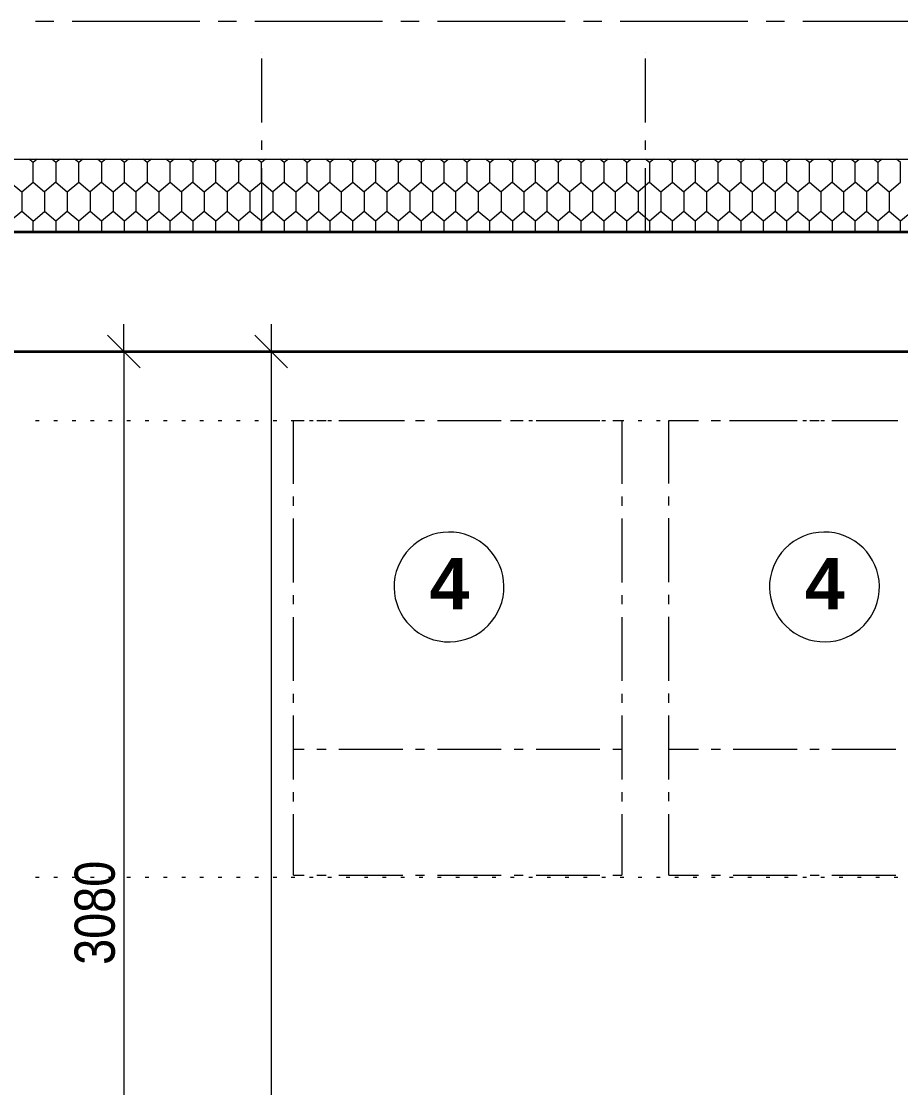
# Model space of a CAD drawing. Header units: millimetres. Extents: x 214.1 to 310.4, y 372.3 to 401.
# Drawn here: x 255.488 to 257.384, y 397.812 to 400.112 of the extents above; entities that cross this region are included whole.
import ezdxf

# ---------------------------------------------------------------- set-up
doc = ezdxf.new("R2010")
doc.units = ezdxf.units.MM
for name, color, linetype in [('PDF1_Dvere_okna_oznaceni', 7, 'Continuous'), ('PDF1_Konstrukce_nad', 7, 'Continuous'), ('PDF1_Krokve', 7, 'Continuous'), ('PDF1_KTZ_zatepleni', 7, 'Continuous'), ('PDF1_Kóty 1$100', 7, 'Continuous'), ('PDF1_Obecne06_TLUSTA', 7, 'Continuous'), ('PDF1_OKNA', 7, 'Continuous'), ('PDF1_STŘECHA', 7, 'Continuous'), ('PDF1_Šrafy', 7, 'Continuous')]:
    doc.layers.add(name, color=color, linetype=linetype)
doc.styles.add('PDF Arial', font='')
doc.styles.add('PDF Arial Bold', font='')
doc.styles.get('PDF Arial').set_extended_font_data('Arial')
doc.styles.get('PDF Arial Bold').set_extended_font_data('Arial', bold=True)

msp = doc.modelspace()

# ---------------------------------------------------------------- linework, layer by layer
at = {"layer": 'PDF1_Dvere_okna_oznaceni', "lineweight": 13}
for points in [[(256.5237, 398.859, 0.414211), (256.4432, 399.0059, 0.414214), (256.2963, 398.9255, 0.414212), (256.3768, 398.7785, 0.414211)], [(257.3329, 398.859, 0.414212), (257.2524, 399.0059, 0.414215), (257.1055, 398.9255, 0.414211), (257.186, 398.7785, 0.414218)]]:
    msp.add_lwpolyline(points, format="xyb", close=True, dxfattribs=at)
at = {"layer": 'PDF1_Konstrukce_nad', "lineweight": 13}
for points in [[(255.5188, 399.2512), (255.5267, 399.2512)], [(255.5582, 399.2512), (255.566, 399.2512)], [(255.5975, 399.2512), (255.6054, 399.2512)], [(255.6369, 399.2512), (255.6448, 399.2512)], [(255.6763, 399.2512), (255.6842, 399.2512)], [(255.7157, 399.2512), (255.7235, 399.2512)], [(255.755, 399.2512), (255.7629, 399.2512)], [(255.7944, 399.2512), (255.8023, 399.2512)], [(255.8338, 399.2512), (255.8416, 399.2512)], [(255.8731, 399.2512), (255.881, 399.2512)], [(255.9125, 399.2512), (255.9204, 399.2512)], [(255.9519, 399.2512), (255.9597, 399.2512)], [(255.9912, 399.2512), (255.9991, 399.2512)], [(256.0306, 399.2512), (256.0385, 399.2512)], [(256.07, 399.2512), (256.0779, 399.2512)], [(256.1094, 399.2512), (256.1172, 399.2512)], [(256.1487, 399.2512), (256.1566, 399.2512)], [(256.1881, 399.2512), (256.196, 399.2512)], [(256.2275, 399.2512), (256.2353, 399.2512)], [(256.2668, 399.2512), (256.2747, 399.2512)], [(256.3062, 399.2512), (256.3141, 399.2512)], [(256.3456, 399.2512), (256.3534, 399.2512)], [(256.3849, 399.2512), (256.3928, 399.2512)], [(256.4243, 399.2512), (256.4322, 399.2512)], [(256.4637, 399.2512), (256.4716, 399.2512)], [(256.5031, 399.2512), (256.5109, 399.2512)], [(256.5424, 399.2512), (256.5503, 399.2512)], [(256.5818, 399.2512), (256.5897, 399.2512)], [(256.6212, 399.2512), (256.629, 399.2512)], [(256.6605, 399.2512), (256.6684, 399.2512)], [(256.6999, 399.2512), (256.7078, 399.2512)], [(256.7393, 399.2512), (256.7471, 399.2512)], [(256.7786, 399.2512), (256.7865, 399.2512)], [(256.818, 399.2512), (256.8259, 399.2512)], [(256.8574, 399.2512), (256.8653, 399.2512)], [(256.8968, 399.2512), (256.9046, 399.2512)], [(256.9361, 399.2512), (256.944, 399.2512)], [(256.9755, 399.2512), (256.9834, 399.2512)], [(257.0149, 399.2512), (257.0227, 399.2512)], [(257.0542, 399.2512), (257.0621, 399.2512)], [(257.0936, 399.2512), (257.1015, 399.2512)], [(257.133, 399.2512), (257.1408, 399.2512)], [(257.1723, 399.2512), (257.1802, 399.2512)], [(257.2117, 399.2512), (257.2196, 399.2512)], [(257.2511, 399.2512), (257.259, 399.2512)], [(257.2905, 399.2512), (257.2983, 399.2512)], [(257.3298, 399.2512), (257.3377, 399.2512)], [(257.3692, 399.2512), (257.3771, 399.2512)], [(255.5188, 398.2662), (255.5267, 398.2662)], [(255.5582, 398.2662), (255.566, 398.2662)], [(255.5975, 398.2662), (255.6054, 398.2662)], [(255.6369, 398.2662), (255.6448, 398.2662)], [(255.6763, 398.2662), (255.6842, 398.2662)], [(255.7157, 398.2662), (255.7235, 398.2662)], [(255.755, 398.2662), (255.7629, 398.2662)], [(255.7944, 398.2662), (255.8023, 398.2662)], [(255.8338, 398.2662), (255.8416, 398.2662)], [(255.8731, 398.2662), (255.881, 398.2662)], [(255.9125, 398.2662), (255.9204, 398.2662)], [(255.9519, 398.2662), (255.9597, 398.2662)], [(255.9912, 398.2662), (255.9991, 398.2662)], [(256.0306, 398.2662), (256.0385, 398.2662)], [(256.07, 398.2662), (256.0779, 398.2662)], [(256.1094, 398.2662), (256.1172, 398.2662)], [(256.1487, 398.2662), (256.1566, 398.2662)], [(256.1881, 398.2662), (256.196, 398.2662)], [(256.2275, 398.2662), (256.2353, 398.2662)], [(256.2668, 398.2662), (256.2747, 398.2662)], [(256.3062, 398.2662), (256.3141, 398.2662)], [(256.3456, 398.2662), (256.3534, 398.2662)], [(256.3849, 398.2662), (256.3928, 398.2662)], [(256.4243, 398.2662), (256.4322, 398.2662)], [(256.4637, 398.2662), (256.4716, 398.2662)], [(256.5031, 398.2662), (256.5109, 398.2662)], [(256.5424, 398.2662), (256.5503, 398.2662)], [(256.5818, 398.2662), (256.5897, 398.2662)], [(256.6212, 398.2662), (256.629, 398.2662)], [(256.6605, 398.2662), (256.6684, 398.2662)], [(256.6999, 398.2662), (256.7078, 398.2662)], [(256.7393, 398.2662), (256.7471, 398.2662)], [(256.7786, 398.2662), (256.7865, 398.2662)], [(256.818, 398.2662), (256.8259, 398.2662)], [(256.8574, 398.2662), (256.8653, 398.2662)], [(256.8968, 398.2662), (256.9046, 398.2662)], [(256.9361, 398.2662), (256.944, 398.2662)], [(256.9755, 398.2662), (256.9834, 398.2662)], [(257.0149, 398.2662), (257.0227, 398.2662)], [(257.0542, 398.2662), (257.0621, 398.2662)], [(257.0936, 398.2662), (257.1015, 398.2662)], [(257.133, 398.2662), (257.1408, 398.2662)], [(257.1723, 398.2662), (257.1802, 398.2662)], [(257.2117, 398.2662), (257.2196, 398.2662)], [(257.2511, 398.2662), (257.259, 398.2662)], [(257.2905, 398.2662), (257.2983, 398.2662)], [(257.3298, 398.2662), (257.3377, 398.2662)], [(257.3692, 398.2662), (257.3771, 398.2662)]]:
    msp.add_lwpolyline(points, dxfattribs=at)
at = {"layer": 'PDF1_Krokve', "lineweight": 13}
for points in [[(256.0067, 400.0456), (256.0067, 400.0456)], [(256.8335, 400.0456), (256.8335, 400.0456)], [(256.0067, 399.8941), (256.0067, 400.0319)], [(256.8335, 399.8941), (256.8335, 400.0318)], [(256.0067, 399.835), (256.0067, 399.8547)], [(256.8335, 399.835), (256.8335, 399.8547)], [(256.0067, 399.6578), (256.0067, 399.7956)], [(256.8335, 399.6578), (256.8335, 399.7956)], [(256.0067, 399.6574), (256.0067, 399.6574)], [(256.8335, 399.6574), (256.8335, 399.6574)]]:
    msp.add_lwpolyline(points, dxfattribs=at)
at = {"layer": 'PDF1_KTZ_zatepleni', "lineweight": 13}
msp.add_lwpolyline([(249.867, 399.8149), (259.0605, 399.8149), (259.0605, 393.1123), (249.8754, 393.1123), (249.8754, 395.7356)], dxfattribs=at)
at = {"layer": 'PDF1_Kóty 1$100', "lineweight": 13}
for points in [[(255.7089, 399.4001), (255.7089, 399.4591)], [(256.0265, 399.4591), (256.0265, 399.4001), (256.0265, 393.5297), (256.0265, 393.4707)], [(255.7443, 399.3646), (255.6735, 399.4355)], [(256.0619, 399.3646), (255.9911, 399.4355)], [(255.7679, 399.4001), (255.7089, 399.4001), (255.6498, 399.4001)], [(255.7089, 399.4001), (255.7089, 396.9741), (255.7089, 396.2581), (255.7089, 395.9193), (255.7089, 393.5297), (255.7089, 393.4707)], [(256.0856, 399.4001), (256.0265, 399.4001), (255.9674, 399.4001)]]:
    msp.add_lwpolyline(points, dxfattribs=at)
at = {"layer": 'PDF1_Obecne06_TLUSTA', "lineweight": 35}
msp.add_lwpolyline([(254.8533, 399.4001), (258.5229, 399.4001), (258.5229, 399.2785), (258.6197, 399.2785), (258.6197, 396.9447), (258.9029, 396.9447), (258.9029, 399.6574), (250.0244, 399.6574), (250.0244, 397.5854), (250.2607, 397.5854), (250.2607, 399.2871), (250.3541, 399.2871), (250.3541, 399.4105), (252.9729, 399.4105), (252.9729, 397.2891), (253.091, 397.2891), (253.091, 399.3913), (254.7352, 399.3913), (254.7352, 397.2891), (254.8533, 397.2891), (254.8533, 399.4001)], close=True, dxfattribs=at)
at = {"layer": 'PDF1_OKNA', "lineweight": 13}
for points in [[(256.0745, 399.2512), (256.0745, 399.2512), (256.0975, 399.2512)], [(256.0745, 399.1147), (256.0745, 399.2512), (256.0745, 399.2512)], [(256.1251, 399.2512), (256.1448, 399.2512)], [(256.1723, 399.2512), (256.3101, 399.2512)], [(256.3377, 399.2512), (256.3574, 399.2512)], [(256.3849, 399.2512), (256.5227, 399.2512)], [(256.5503, 399.2512), (256.57, 399.2512)], [(256.5975, 399.2512), (256.7353, 399.2512)], [(256.7629, 399.2512), (256.7826, 399.2512)], [(256.7831, 399.2512), (256.7831, 399.2512)], [(256.7831, 399.1147), (256.7831, 399.2512), (256.7831, 399.2512)], [(256.8836, 399.2512), (256.8836, 399.2512), (256.9477, 399.2512)], [(256.8836, 399.115), (256.8836, 399.2512), (256.8836, 399.2512)], [(256.9752, 399.2512), (256.9949, 399.2512)], [(257.0225, 399.2512), (257.1603, 399.2513)], [(257.1878, 399.2513), (257.2075, 399.2513)], [(257.2351, 399.2513), (257.3729, 399.2513)], [(256.0745, 399.0674), (256.0745, 399.0871)], [(256.7831, 399.0674), (256.7831, 399.0871)], [(256.8836, 399.0678), (256.8836, 399.0875)], [(256.0745, 398.9021), (256.0745, 399.0399)], [(256.7831, 398.9021), (256.7831, 399.0399)], [(256.8837, 398.9024), (256.8836, 399.0402)], [(256.0745, 398.8548), (256.0745, 398.8745)], [(256.7831, 398.8548), (256.7831, 398.8745)], [(256.8837, 398.8552), (256.8837, 398.8749)], [(256.0745, 398.6895), (256.0745, 398.8273)], [(256.7831, 398.6895), (256.7831, 398.8273)], [(256.8837, 398.6898), (256.8837, 398.8276)], [(256.0745, 398.6422), (256.0745, 398.6619)], [(256.7831, 398.6422), (256.7831, 398.6619)], [(256.8837, 398.6426), (256.8837, 398.6623)], [(256.0745, 398.4769), (256.0745, 398.6147)], [(256.7831, 398.4769), (256.7831, 398.6147)], [(256.8837, 398.4772), (256.8837, 398.615)], [(256.0745, 398.5426), (256.0745, 398.5426), (256.0975, 398.5426)], [(256.1251, 398.5426), (256.1448, 398.5426)], [(256.1723, 398.5426), (256.3101, 398.5426)], [(256.3377, 398.5426), (256.3574, 398.5426)], [(256.3849, 398.5426), (256.5227, 398.5426)], [(256.5503, 398.5426), (256.57, 398.5426)], [(256.5975, 398.5426), (256.7353, 398.5426)], [(256.7629, 398.5426), (256.7826, 398.5426)], [(256.7831, 398.5426), (256.7831, 398.5426)], [(256.8837, 398.5426), (256.8837, 398.5426), (256.9477, 398.5426)], [(256.9752, 398.5426), (256.9949, 398.5426)], [(257.0225, 398.5426), (257.1603, 398.5426)], [(257.1878, 398.5426), (257.2075, 398.5426)], [(257.2351, 398.5426), (257.3729, 398.5426)], [(256.0745, 398.4296), (256.0745, 398.4493)], [(256.7831, 398.4296), (256.7831, 398.4493)], [(256.8837, 398.43), (256.8837, 398.4497)], [(256.0745, 398.2705), (256.0745, 398.2705), (256.0745, 398.4021)], [(256.7831, 398.2705), (256.7831, 398.2705), (256.7831, 398.2705), (256.7831, 398.4021)], [(256.8837, 398.2705), (256.8837, 398.2705), (256.8837, 398.4024)], [(256.0745, 398.2705), (256.0975, 398.2705)], [(256.0745, 398.2705), (256.0745, 398.2705)], [(256.1251, 398.2705), (256.1448, 398.2705)], [(256.1723, 398.2705), (256.3101, 398.2705)], [(256.3377, 398.2705), (256.3574, 398.2705)], [(256.3849, 398.2705), (256.5227, 398.2705)], [(256.5503, 398.2705), (256.57, 398.2705)], [(256.5975, 398.2705), (256.7353, 398.2705)], [(256.7629, 398.2705), (256.7826, 398.2705)], [(256.8836, 398.2705), (256.8836, 398.2705), (256.9479, 398.2705)], [(256.9755, 398.2705), (256.9952, 398.2705)], [(257.0227, 398.2705), (257.1605, 398.2705)], [(257.1881, 398.2705), (257.2078, 398.2705)], [(257.2353, 398.2705), (257.3731, 398.2705)]]:
    msp.add_lwpolyline(points, dxfattribs=at)
at = {"layer": 'PDF1_STŘECHA', "lineweight": 13}
for points in [[(255.5188, 400.112), (255.5582, 400.112)], [(255.5975, 400.112), (255.8731, 400.112)], [(255.9125, 400.112), (255.9519, 400.112)], [(255.9912, 400.112), (256.2668, 400.112)], [(256.3062, 400.112), (256.3456, 400.112)], [(256.3849, 400.112), (256.6605, 400.112)], [(256.6999, 400.112), (256.7393, 400.112)], [(256.7786, 400.112), (257.0542, 400.112)], [(257.0936, 400.112), (257.133, 400.112)], [(257.1723, 400.112), (257.4479, 400.112)]]:
    msp.add_lwpolyline(points, dxfattribs=at)
at = {"layer": 'PDF1_Šrafy', "lineweight": 13}
for points in [[(255.5225, 399.8149), (255.5134, 399.8072), (255.5044, 399.8149)], [(255.5626, 399.8072), (255.5536, 399.8149)], [(255.5717, 399.8149), (255.5626, 399.8072)], [(255.6209, 399.8149), (255.6119, 399.8072), (255.6028, 399.8149)], [(255.6611, 399.8072), (255.652, 399.8149)], [(255.6701, 399.8149), (255.6611, 399.8072)], [(255.7193, 399.8149), (255.7103, 399.8072), (255.7012, 399.8149)], [(255.7595, 399.8072), (255.7504, 399.8149)], [(255.7686, 399.8149), (255.7595, 399.8072)], [(255.8178, 399.8149), (255.8087, 399.8072), (255.7996, 399.8149)], [(255.8579, 399.8072), (255.8488, 399.8149)], [(255.867, 399.8149), (255.8579, 399.8072)], [(255.9162, 399.8149), (255.9071, 399.8072), (255.8981, 399.8149)], [(255.9563, 399.8072), (255.9473, 399.8149)], [(255.9654, 399.8149), (255.9563, 399.8072)], [(256.0146, 399.8149), (256.0056, 399.8072), (255.9965, 399.8149)], [(256.0548, 399.8072), (256.0457, 399.8149)], [(256.0638, 399.8149), (256.0548, 399.8072)], [(256.104, 399.8072), (256.0949, 399.8149)], [(256.104, 399.8072), (256.113, 399.8149)], [(256.1532, 399.8072), (256.1441, 399.8149)], [(256.1623, 399.8149), (256.1532, 399.8072)], [(256.2115, 399.8149), (256.2024, 399.8072), (256.1933, 399.8149)], [(256.2516, 399.8072), (256.2425, 399.8149)], [(256.2607, 399.8149), (256.2516, 399.8072)], [(256.2516, 399.8072), (256.2516, 399.7651), (256.2762, 399.7442), (256.3008, 399.7651), (256.3008, 399.8072), (256.3099, 399.8149)], [(256.3008, 399.8072), (256.2918, 399.8149)], [(256.35, 399.8072), (256.341, 399.8149)], [(256.3591, 399.8149), (256.35, 399.8072)], [(256.35, 399.8072), (256.35, 399.7651), (256.3746, 399.7442), (256.3993, 399.7651), (256.3993, 399.8072), (256.4083, 399.8149)], [(256.3993, 399.8072), (256.3902, 399.8149)], [(256.4485, 399.8072), (256.4394, 399.8149)], [(256.4575, 399.8149), (256.4485, 399.8072)], [(256.4485, 399.8072), (256.4485, 399.7651), (256.4731, 399.7442), (256.4977, 399.7651), (256.4977, 399.8072), (256.5068, 399.8149)], [(256.4977, 399.8072), (256.4886, 399.8149)], [(256.5469, 399.8072), (256.5378, 399.8149)], [(256.556, 399.8149), (256.5469, 399.8072)], [(256.6453, 399.7651), (256.6207, 399.7442), (256.5961, 399.7651), (256.5961, 399.8072), (256.587, 399.8149)], [(256.5961, 399.8072), (256.6052, 399.8149)], [(256.6453, 399.8072), (256.6362, 399.8149)], [(256.6544, 399.8149), (256.6453, 399.8072), (256.6453, 399.7651), (256.6699, 399.7442), (256.6945, 399.7651), (256.6945, 399.8072), (256.6855, 399.8149)], [(256.6945, 399.8072), (256.7036, 399.8149)], [(256.7528, 399.8149), (256.7437, 399.8072), (256.7347, 399.8149)], [(256.7437, 399.8072), (256.7437, 399.7651), (256.7683, 399.7442), (256.793, 399.7651), (256.793, 399.8072), (256.7839, 399.8149)], [(256.793, 399.8072), (256.802, 399.8149)], [(256.8512, 399.8149), (256.8422, 399.8072), (256.8331, 399.8149)], [(256.8914, 399.8072), (256.8823, 399.8149)], [(256.8914, 399.8072), (256.9005, 399.8149)], [(256.9497, 399.8149), (256.9406, 399.8072), (256.9315, 399.8149)], [(256.9898, 399.8072), (256.9807, 399.8149)], [(256.9898, 399.8072), (256.9989, 399.8149)], [(257.0481, 399.8149), (257.039, 399.8072), (257.0299, 399.8149)], [(257.0882, 399.8072), (257.0792, 399.8149)], [(257.0882, 399.8072), (257.0973, 399.8149)], [(257.1465, 399.8149), (257.1374, 399.8072), (257.1284, 399.8149)], [(257.1867, 399.8072), (257.1776, 399.8149)], [(257.1867, 399.8072), (257.1957, 399.8149)], [(257.2449, 399.8149), (257.2359, 399.8072), (257.2268, 399.8149)], [(257.2851, 399.8072), (257.276, 399.8149)], [(257.2851, 399.8072), (257.2942, 399.8149)], [(257.3434, 399.8149), (257.3343, 399.8072), (257.3252, 399.8149)], [(257.3835, 399.8072), (257.3744, 399.8149)], [(255.4642, 399.8072), (255.4642, 399.7651), (255.4888, 399.7442), (255.5134, 399.7651), (255.5134, 399.8072)], [(255.5626, 399.8072), (255.5626, 399.7651), (255.5872, 399.7442), (255.6119, 399.7651), (255.6119, 399.8072)], [(255.6611, 399.8072), (255.6611, 399.7651), (255.6857, 399.7442), (255.7103, 399.7651), (255.7103, 399.8072)], [(255.7595, 399.8072), (255.7595, 399.7651), (255.7841, 399.7442), (255.8087, 399.7651), (255.8087, 399.8072)], [(255.8579, 399.8072), (255.8579, 399.7651), (255.8825, 399.7442), (255.9071, 399.7651), (255.9071, 399.8072)], [(255.9563, 399.8072), (255.9563, 399.7651), (255.9809, 399.7442), (256.0056, 399.7651), (256.0056, 399.8072)], [(256.0548, 399.8072), (256.0548, 399.7651), (256.0794, 399.7442), (256.104, 399.7651), (256.104, 399.8072)], [(256.1532, 399.8072), (256.1532, 399.7651), (256.1778, 399.7442), (256.2024, 399.7651), (256.2024, 399.8072)], [(256.5469, 399.8072), (256.5469, 399.7651), (256.5715, 399.7442), (256.5961, 399.7651)], [(256.8422, 399.8072), (256.8422, 399.7651), (256.8668, 399.7442), (256.8914, 399.7651), (256.8914, 399.8072)], [(256.9406, 399.8072), (256.9406, 399.7651), (256.9652, 399.7442), (256.9898, 399.7651), (256.9898, 399.8072)], [(257.039, 399.8072), (257.039, 399.7651), (257.0636, 399.7442), (257.0882, 399.7651), (257.0882, 399.8072)], [(257.1374, 399.8072), (257.1374, 399.7651), (257.162, 399.7442), (257.1867, 399.7651), (257.1867, 399.8072)], [(257.2359, 399.8072), (257.2359, 399.7651), (257.2605, 399.7442), (257.2851, 399.7651), (257.2851, 399.8072)], [(257.3343, 399.8072), (257.3343, 399.7651), (257.3589, 399.7442), (257.3835, 399.7651), (257.3835, 399.8072)], [(255.4888, 399.7442), (255.4888, 399.7232)], [(255.5134, 399.7651), (255.538, 399.7442), (255.538, 399.7232), (255.538, 399.7021)], [(255.5626, 399.7651), (255.538, 399.7442)], [(255.5872, 399.7442), (255.5872, 399.7232), (255.5872, 399.7021)], [(255.6119, 399.7651), (255.6365, 399.7442), (255.6365, 399.7232), (255.6365, 399.7021)], [(255.6611, 399.7651), (255.6365, 399.7442)], [(255.6857, 399.7442), (255.6857, 399.7232)], [(255.7103, 399.7651), (255.7349, 399.7442), (255.7349, 399.7232), (255.7349, 399.7021)], [(255.7595, 399.7651), (255.7349, 399.7442)], [(255.7841, 399.7442), (255.7841, 399.7232)], [(255.8087, 399.7651), (255.8333, 399.7442), (255.8333, 399.7232), (255.8333, 399.7021)], [(255.8579, 399.7651), (255.8333, 399.7442)], [(255.8825, 399.7442), (255.8825, 399.7232)], [(255.9071, 399.7651), (255.9317, 399.7442), (255.9317, 399.7232), (255.9317, 399.7021)], [(255.9563, 399.7651), (255.9317, 399.7442)], [(255.9809, 399.7442), (255.9809, 399.7232)], [(256.0056, 399.7651), (256.0302, 399.7442), (256.0302, 399.7232), (256.0302, 399.7021)], [(256.0548, 399.7651), (256.0302, 399.7442)], [(256.0794, 399.7442), (256.0794, 399.7232)], [(256.104, 399.7651), (256.1286, 399.7442), (256.1286, 399.7232), (256.1286, 399.7021)], [(256.1532, 399.7651), (256.1286, 399.7442)], [(256.1778, 399.7442), (256.1778, 399.7232)], [(256.2024, 399.7651), (256.227, 399.7442)], [(256.2516, 399.7651), (256.227, 399.7442)], [(256.227, 399.7442), (256.227, 399.7232), (256.227, 399.7021)], [(256.2762, 399.7442), (256.2762, 399.7232)], [(256.3008, 399.7651), (256.3254, 399.7442), (256.3254, 399.7232), (256.3254, 399.7021)], [(256.35, 399.7651), (256.3254, 399.7442)], [(256.3746, 399.7442), (256.3746, 399.7232)], [(256.3993, 399.7651), (256.4239, 399.7442)], [(256.4485, 399.7651), (256.4239, 399.7442)], [(256.4239, 399.7442), (256.4239, 399.7232), (256.4239, 399.7021)], [(256.4731, 399.7442), (256.4731, 399.7232)], [(256.4977, 399.7651), (256.5223, 399.7442), (256.5223, 399.7232), (256.5223, 399.7021)], [(256.5469, 399.7651), (256.5223, 399.7442)], [(256.5715, 399.7442), (256.5715, 399.7232)], [(256.6207, 399.7442), (256.6207, 399.7232)], [(256.6699, 399.7442), (256.6699, 399.7232)], [(256.6945, 399.7651), (256.7191, 399.7442), (256.7191, 399.7232), (256.7191, 399.7021)], [(256.7437, 399.7651), (256.7191, 399.7442)], [(256.7683, 399.7442), (256.7683, 399.7232)], [(256.793, 399.7651), (256.8176, 399.7442), (256.8176, 399.7232), (256.8176, 399.7021)], [(256.8422, 399.7651), (256.8176, 399.7442)], [(256.8668, 399.7442), (256.8668, 399.7232)], [(256.8914, 399.7651), (256.916, 399.7442), (256.916, 399.7232), (256.916, 399.7021)], [(256.9406, 399.7651), (256.916, 399.7442)], [(256.9652, 399.7442), (256.9652, 399.7232)], [(256.9898, 399.7651), (257.0144, 399.7442), (257.0144, 399.7232), (257.0144, 399.7021)], [(257.039, 399.7651), (257.0144, 399.7442)], [(257.0636, 399.7442), (257.0636, 399.7232)], [(257.0882, 399.7651), (257.1128, 399.7442), (257.1128, 399.7232), (257.1128, 399.7021)], [(257.1374, 399.7651), (257.1128, 399.7442)], [(257.162, 399.7442), (257.162, 399.7232)], [(257.1867, 399.7651), (257.2113, 399.7442), (257.2113, 399.7232), (257.2113, 399.7021)], [(257.2359, 399.7651), (257.2113, 399.7442)], [(257.2605, 399.7442), (257.2605, 399.7232)], [(257.3343, 399.7651), (257.3097, 399.7442), (257.2851, 399.7651)], [(257.3097, 399.7442), (257.3097, 399.7232), (257.3097, 399.7021)], [(257.3589, 399.7442), (257.3589, 399.7232)], [(255.4888, 399.7232), (255.4888, 399.7021)], [(255.6857, 399.7232), (255.6857, 399.7021)], [(255.7841, 399.7232), (255.7841, 399.7021)], [(255.8825, 399.7232), (255.8825, 399.7021)], [(255.9809, 399.7232), (255.9809, 399.7021)], [(256.0794, 399.7232), (256.0794, 399.7021)], [(256.1778, 399.7232), (256.1778, 399.7021)], [(256.2762, 399.7232), (256.2762, 399.7021)], [(256.3746, 399.7232), (256.3746, 399.7021)], [(256.4731, 399.7232), (256.4731, 399.7021)], [(256.5715, 399.7232), (256.5715, 399.7021)], [(256.6207, 399.7232), (256.6207, 399.7021)], [(256.6699, 399.7232), (256.6699, 399.7021)], [(256.7683, 399.7232), (256.7683, 399.7021)], [(256.8668, 399.7232), (256.8668, 399.7021)], [(256.9652, 399.7232), (256.9652, 399.7021)], [(257.0636, 399.7232), (257.0636, 399.7021)], [(257.162, 399.7232), (257.162, 399.7021)], [(257.2605, 399.7232), (257.2605, 399.7021)], [(257.3589, 399.7232), (257.3589, 399.7021)], [(255.5134, 399.6812), (255.4888, 399.7021), (255.4642, 399.6812), (255.4396, 399.7021), (255.415, 399.6812), (255.3904, 399.7021), (255.3658, 399.6812), (255.3412, 399.7021)], [(255.5134, 399.6812), (255.538, 399.7021)], [(257.4081, 399.7021), (257.3835, 399.6812), (257.3589, 399.7021), (257.3343, 399.6812), (257.3097, 399.7021), (257.2851, 399.6812), (257.2605, 399.7021), (257.2359, 399.6812), (257.2113, 399.7021), (257.1867, 399.6812), (257.162, 399.7021), (257.1374, 399.6812), (257.1128, 399.7021), (257.0882, 399.6812), (257.0636, 399.7021), (257.039, 399.6812), (257.0144, 399.7021), (256.9898, 399.6812), (256.9652, 399.7021), (256.9406, 399.6812), (256.916, 399.7021), (256.8914, 399.6812), (256.8668, 399.7021), (256.8422, 399.6812), (256.8176, 399.7021), (256.793, 399.6812), (256.7683, 399.7021), (256.7437, 399.6812), (256.7191, 399.7021), (256.6945, 399.6812), (256.6699, 399.7021), (256.6453, 399.6812), (256.6207, 399.7021), (256.5961, 399.6812), (256.5715, 399.7021), (256.5469, 399.6812), (256.5223, 399.7021), (256.4977, 399.6812), (256.4731, 399.7021), (256.4485, 399.6812), (256.4239, 399.7021), (256.3993, 399.6812), (256.3746, 399.7021), (256.35, 399.6812), (256.3254, 399.7021), (256.3008, 399.6812), (256.2762, 399.7021), (256.2516, 399.6812), (256.227, 399.7021), (256.2024, 399.6812), (256.1778, 399.7021), (256.1532, 399.6812), (256.1286, 399.7021), (256.104, 399.6812), (256.0794, 399.7021), (256.0548, 399.6812), (256.0302, 399.7021), (256.0056, 399.6812), (255.9809, 399.7021), (255.9563, 399.6812), (255.9317, 399.7021), (255.9071, 399.6812), (255.8825, 399.7021), (255.8579, 399.6812), (255.8333, 399.7021), (255.8087, 399.6812), (255.7841, 399.7021), (255.7595, 399.6812), (255.7349, 399.7021), (255.7103, 399.6812), (255.6857, 399.7021), (255.6611, 399.6812), (255.6365, 399.7021), (255.6119, 399.6812), (255.5872, 399.7021), (255.5626, 399.6812), (255.538, 399.7021)], [(255.5134, 399.6574), (255.5134, 399.6812)], [(255.5626, 399.6812), (255.5626, 399.6574)], [(255.6119, 399.6574), (255.6119, 399.6812)], [(255.6611, 399.6812), (255.6611, 399.6574)], [(255.7103, 399.6574), (255.7103, 399.6812)], [(255.7595, 399.6812), (255.7595, 399.6574)], [(255.8087, 399.6574), (255.8087, 399.6812)], [(255.8579, 399.6812), (255.8579, 399.6574)], [(255.9071, 399.6574), (255.9071, 399.6812)], [(255.9563, 399.6812), (255.9563, 399.6574)], [(256.0056, 399.6574), (256.0056, 399.6812)], [(256.0548, 399.6812), (256.0548, 399.6574)], [(256.104, 399.6574), (256.104, 399.6812)], [(256.1532, 399.6812), (256.1532, 399.6574)], [(256.2024, 399.6574), (256.2024, 399.6812)], [(256.2516, 399.6812), (256.2516, 399.6574)], [(256.3008, 399.6574), (256.3008, 399.6812)], [(256.35, 399.6812), (256.35, 399.6574)], [(256.3993, 399.6574), (256.3993, 399.6812)], [(256.4485, 399.6812), (256.4485, 399.6574)], [(256.4977, 399.6574), (256.4977, 399.6812)], [(256.5469, 399.6812), (256.5469, 399.6574)], [(256.5961, 399.6574), (256.5961, 399.6812)], [(256.6453, 399.6812), (256.6453, 399.6574)], [(256.6945, 399.6574), (256.6945, 399.6812)], [(256.7437, 399.6812), (256.7437, 399.6574)], [(256.793, 399.6574), (256.793, 399.6812)], [(256.8422, 399.6812), (256.8422, 399.6574)], [(256.8914, 399.6574), (256.8914, 399.6812)], [(256.9406, 399.6812), (256.9406, 399.6574)], [(256.9898, 399.6574), (256.9898, 399.6812)], [(257.039, 399.6812), (257.039, 399.6574)], [(257.0882, 399.6574), (257.0882, 399.6812)], [(257.1374, 399.6812), (257.1374, 399.6574)], [(257.1867, 399.6574), (257.1867, 399.6812)], [(257.2359, 399.6812), (257.2359, 399.6574)], [(257.2851, 399.6574), (257.2851, 399.6812)], [(257.3343, 399.6812), (257.3343, 399.6574)], [(257.3835, 399.6574), (257.3835, 399.6812)]]:
    msp.add_lwpolyline(points, dxfattribs=at)

# ---------------------------------------------------------------- texts
at = {"layer": 'PDF1_Dvere_okna_oznaceni', "char_height": 0.1103, "attachment_point": 7, "style": 'PDF Arial Bold'}
for insert in [(256.3681, 398.8441), (257.1773, 398.8441)]:
    msp.add_mtext('4', dxfattribs=dict(at, insert=insert))
at = {"layer": 'PDF1_Kóty 1$100', "insert": (255.6907, 398.0773), "char_height": 0.086629, "attachment_point": 7, "rotation": 90, "style": 'PDF Arial'}
msp.add_mtext('\\W0.833334;3080', dxfattribs=at)

doc.saveas('drawing.dxf')
